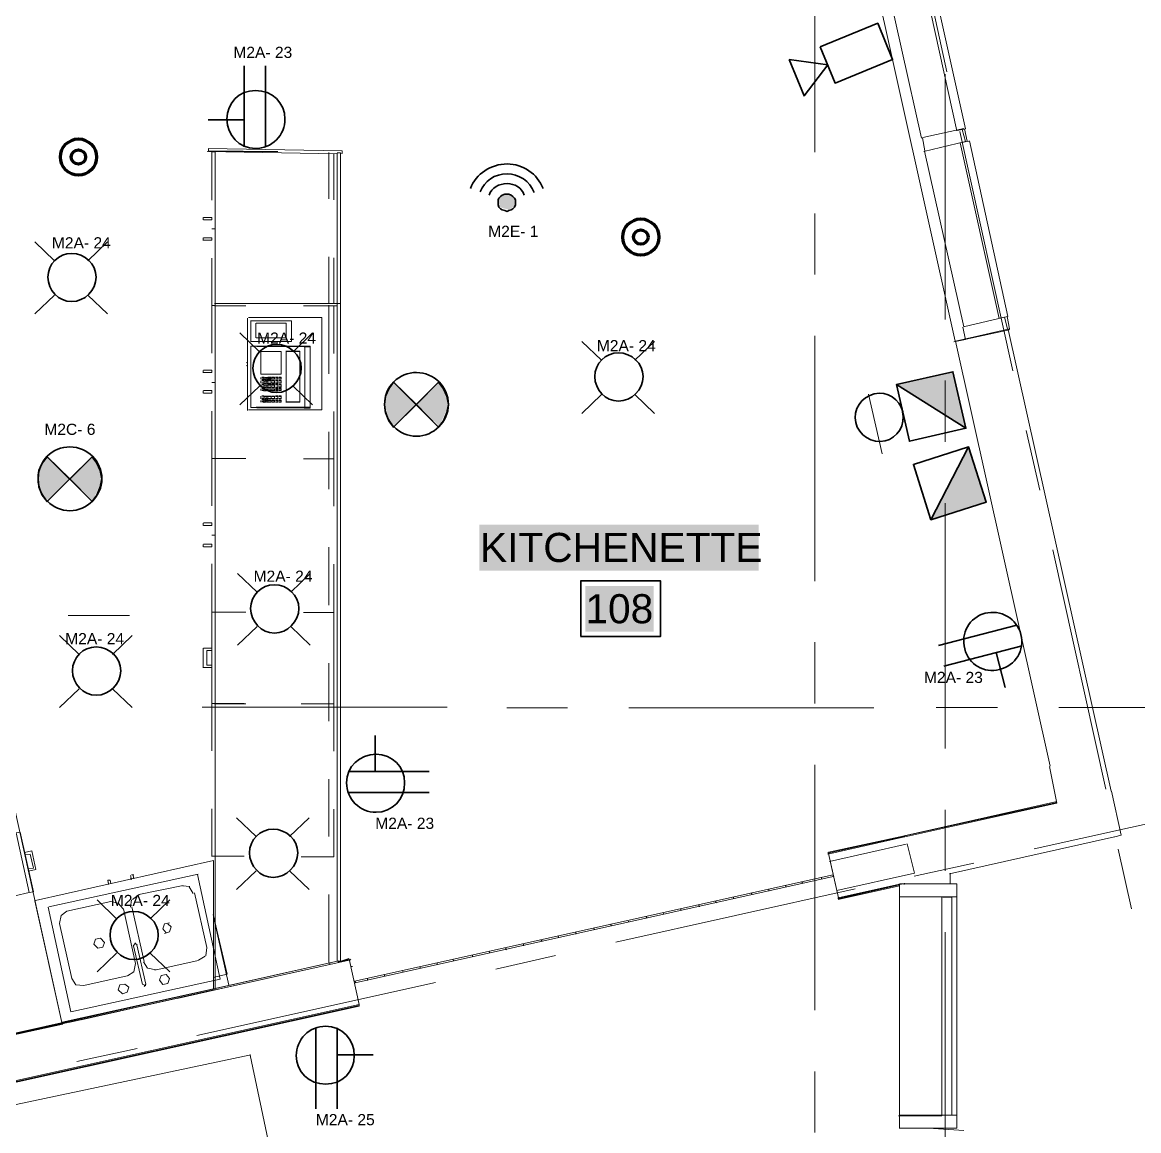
# Model space of a CAD drawing. Header units: millimetres. Extents: x 0.7 to 36.3, y 0.6 to 47.9.
# Drawn here: x 26.941 to 29.219, y 11.577 to 13.838 of the extents above; entities that cross this region are included whole.
import ezdxf

# ---------------------------------------------------------------- set-up
doc = ezdxf.new("R2010")
doc.units = ezdxf.units.MM
doc.header["$LTSCALE"] = 0.007
doc.linetypes.add('HIDDEN', pattern=[9.525, 6.35, -3.175])
doc.layers.add('Dotted', color=1, linetype='HIDDEN', lineweight=30, true_color=0xff0000)
doc.layers.add('PDF2_Geometry', color=7, linetype='Continuous')
doc.layers.add('PDF_Text', color=7, linetype='Continuous')
for name, color, linetype, true_color in [('PDF2_Solid Fills', 7, 'Continuous', 0x7f7f7f), ('PDF_Geometry', 7, 'Continuous', 0x777777), ('PDF_Solid Fills', 7, 'Continuous', 0xffffff)]:
    doc.layers.add(name, color=color, linetype=linetype, true_color=true_color)
doc.styles.add('PDF Arial', font='arial.ttf')

msp = doc.modelspace()

# ---------------------------------------------------------------- hatches: boundary and pattern name
at = {"layer": 'PDF2_Solid Fills', "transparency": 33554559}
for points in [[(28.8659, 13.0113), (28.7261, 13.099), (28.8398, 13.1251)], [(27.7455, 13.0601), (27.7021, 13.1034), (27.6988, 13.1034), (27.6821, 13.0768), (27.6805, 13.0601), (27.6888, 13.0251), (27.7005, 13.0151)], [(27.8071, 13.0801), (27.7921, 13.1034), (27.7888, 13.1034), (27.7455, 13.0601), (27.7921, 13.0134), (27.8088, 13.0518)], [(28.8702, 12.9713), (28.7944, 12.8247), (28.7949, 12.8231), (28.9077, 12.8591)], [(27.0386, 12.9083), (26.9952, 12.9516), (26.9919, 12.9516), (26.9752, 12.925), (26.9736, 12.9083), (26.9819, 12.8733), (26.9936, 12.8633)], [(27.1002, 12.9283), (27.0852, 12.9516), (27.0819, 12.9516), (27.0386, 12.9083), (27.0852, 12.8616), (27.1019, 12.9)]]:
    msp.add_hatch(color=256, dxfattribs=at).paths.add_polyline_path(points)
at = {"layer": 'PDF_Solid Fills', "transparency": 33554559}
msp.add_hatch(color=7, dxfattribs=at).paths.add_polyline_path([(27.9471, 13.4788), (27.9387, 13.4871), (27.9204, 13.4871), (27.9121, 13.4771), (27.9154, 13.4604), (27.9337, 13.4554), (27.9454, 13.4621)])

# ---------------------------------------------------------------- linework, layer by layer
at = {"layer": 'Dotted', "color": 0, "linetype": 'Continuous', "lineweight": 200}
for centre, radius in [((27.0559, 13.5629), 0.0369), ((27.0559, 13.5629), 0.0147), ((28.203, 13.3997), 0.0369), ((28.203, 13.3997), 0.0147)]:
    msp.add_circle(centre, radius, dxfattribs=at)
at = {"layer": 'PDF2_Geometry', "lineweight": 35}
for points in [[(28.569, 13.7876), (28.5993, 13.7135), (28.7165, 13.7615), (28.6862, 13.8356)], [(28.5058, 13.7617), (28.5842, 13.7506), (28.5361, 13.6876)], [(28.8398, 13.1251), (28.8662, 13.0097), (28.7245, 13.0987)], [(27.7455, 13.0584), (27.6988, 13.1034), (27.6888, 13.0901), (27.6821, 13.0751), (27.6805, 13.0584), (27.6821, 13.0418), (27.6888, 13.0251), (27.6988, 13.0118)], [(27.7455, 13.0584), (27.7905, 13.0118), (27.8005, 13.0251), (27.8071, 13.0418), (27.8105, 13.0584), (27.8071, 13.0751), (27.8005, 13.0901), (27.7905, 13.1034)], [(28.9077, 12.8591), (28.8717, 12.9718), (28.7949, 12.8231)], [(27.0386, 12.9066), (26.9919, 12.9516), (26.9819, 12.9383), (26.9752, 12.9233), (26.9736, 12.9066), (26.9752, 12.89), (26.9819, 12.8733), (26.9919, 12.86)], [(27.0386, 12.9066), (27.0836, 12.86), (27.0936, 12.8733), (27.1002, 12.89), (27.1036, 12.9066), (27.1002, 12.9233), (27.0936, 12.9383), (27.0836, 12.9516)]]:
    msp.add_lwpolyline(points, close=True, dxfattribs=at)
for points in [[(27.3938, 13.7486), (27.3938, 13.5836)], [(27.4372, 13.7486), (27.4372, 13.5836)], [(27.3205, 13.6386), (27.3938, 13.6386)], [(28.7245, 13.0987), (28.8662, 13.0097), (28.7509, 12.9833), (28.7245, 13.0987), (28.8398, 13.1251), (28.8662, 13.0097)], [(27.7905, 13.0118), (27.6988, 13.1034)], [(27.6988, 13.0118), (27.7905, 13.1034)], [(28.7949, 12.8231), (28.8717, 12.9718), (28.759, 12.9359), (28.7949, 12.8231), (28.9077, 12.8591), (28.8717, 12.9718)], [(27.0836, 12.86), (26.9919, 12.9516)], [(26.9919, 12.86), (27.0836, 12.9516)], [(28.8104, 12.5666), (28.9702, 12.6078)], [(28.8213, 12.5246), (28.981, 12.5658)], [(28.9461, 12.4811), (28.9278, 12.5521)], [(27.6613, 12.3831), (27.6613, 12.3098)], [(27.7713, 12.3098), (27.6063, 12.3098)], [(27.7713, 12.2665), (27.6063, 12.2665)], [(27.5401, 11.6219), (27.5401, 11.7869)], [(27.5835, 11.6219), (27.5835, 11.7869)], [(27.6568, 11.7319), (27.5835, 11.7319)]]:
    msp.add_lwpolyline(points, dxfattribs=at)
for points in [[(27.8105, 13.0584, 0.413494), (27.7455, 13.1234, 0.423077), (27.6805, 13.0584, 0.413494), (27.7455, 12.9934)], [(27.1036, 12.9066, 0.413494), (27.0386, 12.9716, 0.423077), (26.9736, 12.9066, 0.413494), (27.0386, 12.8416)]]:
    msp.add_lwpolyline(points, format="xyb", dxfattribs=at)
for centre, radius, start, end in [((27.4174, 13.64), 0.0597, 269.7603, 0.2397), ((28.69, 13.0326), 0.0484, 12.9391, 102.8569), ((28.9205, 12.5746), 0.0597, 14.2243, 104.7038), ((27.6627, 12.2862), 0.0597, 179.7603, 270.2397), ((27.5599, 11.7305), 0.0597, 89.7603, 180.2397)]:
    msp.add_arc(centre, radius, start, end, dxfattribs=at)
for points in [[(27.3588, 13.6403), (27.3588, 13.6736), (27.3838, 13.6986), (27.4172, 13.6986)], [(27.4172, 13.6986), (27.4505, 13.6986), (27.4772, 13.6736), (27.4772, 13.6403)], [(27.4172, 13.5803), (27.3838, 13.5803), (27.3588, 13.6069), (27.3588, 13.6403)], [(28.6792, 13.0797), (28.6532, 13.0738), (28.6353, 13.0475), (28.6413, 13.0215)], [(27.8105, 13.0584), (27.8105, 13.0234), (27.7805, 12.9934), (27.7455, 12.9934)], [(28.7012, 12.9839), (28.7272, 12.9898), (28.7431, 13.0174), (28.7371, 13.0434)], [(28.6413, 13.0215), (28.6472, 12.9955), (28.6752, 12.9779), (28.7012, 12.9839)], [(27.1036, 12.9066), (27.1036, 12.8716), (27.0736, 12.8416), (27.0386, 12.8416)], [(28.8638, 12.5597), (28.8555, 12.592), (28.8731, 12.624), (28.9053, 12.6324)], [(28.9784, 12.5892), (28.9867, 12.557), (28.9672, 12.5261), (28.9349, 12.5178)], [(28.9349, 12.5178), (28.9026, 12.5094), (28.8722, 12.5274), (28.8638, 12.5597)], [(27.603, 12.2865), (27.603, 12.3198), (27.6296, 12.3448), (27.663, 12.3448)], [(27.663, 12.3448), (27.6963, 12.3448), (27.7213, 12.3198), (27.7213, 12.2865)], [(27.7213, 12.2865), (27.7213, 12.2531), (27.6963, 12.2265), (27.663, 12.2265)], [(27.5601, 11.7903), (27.5935, 11.7903), (27.6185, 11.7636), (27.6185, 11.7303)], [(27.5601, 11.6719), (27.5268, 11.6719), (27.5002, 11.6969), (27.5002, 11.7303)], [(27.6185, 11.7303), (27.6185, 11.6969), (27.5935, 11.6719), (27.5601, 11.6719)]]:
    msp.add_open_spline(points, degree=3, dxfattribs=at)
at = {"layer": 'PDF_Geometry', "lineweight": 9}
for points in [[(28.8444, 13.1872), (28.496, 14.7522)], [(28.5577, 13.573), (28.5577, 14.0714)], [(28.8271, 13.7369), (28.8004, 13.8586)], [(28.8237, 13.2318), (28.8237, 13.7318)], [(28.8636, 13.6201), (28.8686, 13.5951)], [(28.9619, 13.1268), (28.8535, 13.6151)], [(27.5835, 13.5693), (27.3185, 13.5743)], [(27.3209, 13.5755), (27.4626, 13.5738)], [(27.3279, 13.5731), (27.3279, 13.4748)], [(27.3348, 13.4783), (27.3348, 13.5733), (27.3281, 13.5733)], [(27.3348, 13.5733), (27.3348, 13.2649), (27.3348, 13.3599)], [(27.5663, 13.5723), (27.5663, 13.4773)], [(27.5939, 13.5753), (27.5939, 13.5703)], [(27.5939, 13.5703), (27.5939, 13.5753)], [(27.5766, 13.5692), (27.5766, 13.4758)], [(27.5835, 11.9227), (27.5835, 13.2643), (27.5835, 13.571)], [(27.5839, 13.5711), (27.5905, 13.5711), (27.5905, 13.2644), (27.5905, 11.9228), (27.5839, 11.9228), (27.5905, 11.9228), (27.5905, 13.2594), (27.5905, 13.5694)], [(28.5577, 13.323), (28.5577, 13.448)], [(27.3348, 13.4166), (27.3281, 13.4166)], [(27.3279, 13.3565), (27.3279, 13.2598), (27.3279, 13.1631)], [(27.5663, 13.359), (27.5663, 13.2656)], [(27.5766, 13.3575), (27.5766, 13.2642)], [(27.3336, 13.2643), (27.5835, 13.2643), (27.5835, 11.9227), (27.5835, 12.0594)], [(27.3336, 13.2594), (27.397, 13.2594)], [(27.3348, 13.2649), (27.3348, 11.8666)], [(27.3348, 13.1632), (27.3348, 13.2599)], [(27.5151, 13.2592), (27.5766, 13.2592), (27.5766, 13.1625)], [(27.5835, 13.1226), (27.5835, 13.2593), (27.5636, 13.2593)], [(27.5663, 13.2606), (27.5663, 13.1206)], [(28.95, 13.2374), (28.955, 13.2124), (28.9534, 13.2107)], [(27.4903, 13.1868), (27.4903, 13.2285)], [(27.4903, 13.2285), (27.4903, 13.1868)], [(27.4903, 13.1868), (27.407, 13.1868)], [(27.407, 13.1868), (27.4903, 13.1868)], [(28.5577, 12.698), (28.5577, 13.198)], [(28.8651, 13.191), (28.8418, 13.186)], [(27.4074, 13.177), (27.4074, 13.052)], [(27.4078, 13.1773), (27.5179, 13.1773), (27.5179, 13.0523), (27.4078, 13.0523)], [(27.4177, 13.1772), (27.4078, 13.1772)], [(27.4212, 13.1772), (27.4178, 13.1772)], [(27.5183, 13.1774), (27.5283, 13.1774), (27.4183, 13.1774), (27.5283, 13.1774), (27.5283, 13.0524), (27.4183, 13.0524), (27.5283, 13.0524), (27.5183, 13.0524)], [(27.5179, 13.1765), (27.4197, 13.1765)], [(27.4279, 13.1665), (27.4696, 13.1665), (27.4296, 13.1665)], [(27.4281, 13.1665), (27.4281, 13.1199)], [(27.4696, 13.1665), (27.4696, 13.1665)], [(27.4792, 13.1671), (27.5075, 13.1671), (27.5075, 13.0638), (27.4792, 13.0638)], [(27.5059, 13.1663), (27.5075, 13.1663), (27.4792, 13.1663)], [(27.4799, 13.1674), (27.4799, 13.0641)], [(27.5075, 13.1663), (27.5075, 13.063)], [(27.5249, 13.1758), (27.5283, 13.1758), (27.5166, 13.1758)], [(27.5283, 13.1774), (27.5283, 13.0524)], [(27.5283, 13.0509), (27.5283, 13.1758)], [(27.3988, 13.1428), (27.4005, 13.1444), (27.4005, 13.1428), (27.4005, 13.1377), (27.4005, 13.1361)], [(27.4005, 13.1444), (27.4005, 13.1428), (27.4005, 13.1377), (27.4005, 13.1361), (27.3988, 13.1377)], [(27.4005, 13.1444), (27.4005, 13.1444)], [(27.4005, 13.1386), (27.4005, 13.1386)], [(27.4296, 13.1198), (27.4696, 13.1198), (27.4279, 13.1198)], [(27.4696, 13.1198), (27.4696, 13.1198)], [(27.3348, 13.1032), (27.3281, 13.1032)], [(27.4281, 13.1132), (27.4281, 13.1099)], [(27.4281, 13.1066), (27.4281, 13.1016)], [(27.4281, 13.0982), (27.4281, 13.0932)], [(27.4316, 13.1141), (27.4299, 13.1141)], [(27.4299, 13.1107), (27.4316, 13.1107)], [(27.4316, 13.1074), (27.4299, 13.1074)], [(27.4299, 13.1024), (27.4316, 13.1024)], [(27.4316, 13.0991), (27.4299, 13.0991)], [(27.4299, 13.0941), (27.4316, 13.0941)], [(27.43, 13.1141), (27.435, 13.1141), (27.435, 13.1108), (27.43, 13.1108)], [(27.4333, 13.1133), (27.435, 13.1133), (27.43, 13.1133)], [(27.43, 13.11), (27.435, 13.11), (27.4333, 13.11)], [(27.43, 13.1075), (27.435, 13.1075), (27.435, 13.1025), (27.43, 13.1025)], [(27.4333, 13.1067), (27.435, 13.1067), (27.43, 13.1067)], [(27.43, 13.1017), (27.435, 13.1017), (27.4333, 13.1017)], [(27.43, 13.0991), (27.435, 13.0991), (27.435, 13.0941), (27.43, 13.0941)], [(27.4333, 13.0983), (27.435, 13.0983), (27.43, 13.0983)], [(27.435, 13.1125), (27.4333, 13.1125)], [(27.4333, 13.1092), (27.435, 13.1092)], [(27.435, 13.1059), (27.4333, 13.1059)], [(27.4333, 13.1009), (27.435, 13.1009)], [(27.435, 13.0975), (27.4333, 13.0975)], [(27.4334, 13.1126), (27.4385, 13.1126), (27.4385, 13.1093), (27.4334, 13.1093)], [(27.4334, 13.1059), (27.4385, 13.1059), (27.4385, 13.1009), (27.4334, 13.1009)], [(27.4334, 13.0976), (27.4385, 13.0976), (27.4385, 13.0926), (27.4334, 13.0926)], [(27.435, 13.1133), (27.435, 13.11)], [(27.435, 13.1067), (27.435, 13.1017)], [(27.435, 13.0983), (27.435, 13.0933)], [(27.4402, 13.1134), (27.4419, 13.1134), (27.4369, 13.1134)], [(27.4369, 13.1101), (27.4419, 13.1101), (27.4402, 13.1101)], [(27.4402, 13.1068), (27.4419, 13.1068), (27.4369, 13.1068)], [(27.4369, 13.1018), (27.4419, 13.1018), (27.4402, 13.1018)], [(27.4402, 13.0984), (27.4419, 13.0984), (27.4369, 13.0984)], [(27.4419, 13.1127), (27.4402, 13.1127)], [(27.4402, 13.1093), (27.4419, 13.1093)], [(27.4419, 13.106), (27.4402, 13.106)], [(27.4402, 13.101), (27.4419, 13.101)], [(27.4419, 13.0977), (27.4402, 13.0977)], [(27.4419, 13.1134), (27.4419, 13.1101)], [(27.4419, 13.1068), (27.4419, 13.1018)], [(27.4419, 13.0984), (27.4419, 13.0934)], [(27.4421, 13.1136), (27.4488, 13.1136), (27.4488, 13.1102), (27.4421, 13.1102)], [(27.4471, 13.1128), (27.4488, 13.1128), (27.4421, 13.1128)], [(27.4421, 13.1094), (27.4488, 13.1094), (27.4471, 13.1094)], [(27.4421, 13.1069), (27.4488, 13.1069), (27.4488, 13.1019), (27.4421, 13.1019)], [(27.4471, 13.1061), (27.4488, 13.1061), (27.4421, 13.1061)], [(27.4421, 13.1011), (27.4488, 13.1011), (27.4471, 13.1011)], [(27.4421, 13.0986), (27.4488, 13.0986), (27.4488, 13.0936), (27.4421, 13.0936)], [(27.4471, 13.0978), (27.4488, 13.0978), (27.4421, 13.0978)], [(27.4488, 13.1128), (27.4488, 13.1094)], [(27.4488, 13.1061), (27.4488, 13.1011)], [(27.4488, 13.0978), (27.4488, 13.0928)], [(27.4523, 13.1136), (27.4506, 13.1136)], [(27.4506, 13.1103), (27.4523, 13.1103)], [(27.4523, 13.107), (27.4506, 13.107)], [(27.4506, 13.102), (27.4523, 13.102)], [(27.4523, 13.0986), (27.4506, 13.0986)], [(27.4507, 13.1137), (27.4557, 13.1137), (27.4557, 13.1103), (27.4507, 13.1103)], [(27.454, 13.1129), (27.4557, 13.1129), (27.4507, 13.1129)], [(27.4507, 13.1096), (27.4557, 13.1096), (27.454, 13.1096)], [(27.4507, 13.107), (27.4557, 13.107), (27.4557, 13.102), (27.4507, 13.102)], [(27.454, 13.1062), (27.4557, 13.1062), (27.4507, 13.1062)], [(27.4507, 13.1012), (27.4557, 13.1012), (27.454, 13.1012)], [(27.4507, 13.0987), (27.4557, 13.0987), (27.4557, 13.0937), (27.4507, 13.0937)], [(27.454, 13.0979), (27.4557, 13.0979), (27.4507, 13.0979)], [(27.4557, 13.1129), (27.4557, 13.1096)], [(27.4557, 13.1062), (27.4557, 13.1012)], [(27.4557, 13.0979), (27.4557, 13.0929)], [(27.4592, 13.1137), (27.4575, 13.1137)], [(27.4575, 13.1104), (27.4592, 13.1104)], [(27.4592, 13.1071), (27.4575, 13.1071)], [(27.4575, 13.1021), (27.4592, 13.1021)], [(27.4592, 13.0987), (27.4575, 13.0987)], [(27.4575, 13.0937), (27.4592, 13.0937)], [(27.4576, 13.1138), (27.4626, 13.1138), (27.4626, 13.1105), (27.4576, 13.1105)], [(27.461, 13.113), (27.4626, 13.113), (27.4576, 13.113)], [(27.4576, 13.1097), (27.4626, 13.1097), (27.461, 13.1097)], [(27.4576, 13.1071), (27.4626, 13.1071), (27.4626, 13.1021), (27.4576, 13.1021)], [(27.461, 13.1063), (27.4626, 13.1063), (27.4576, 13.1063)], [(27.4576, 13.1013), (27.4626, 13.1013), (27.461, 13.1013)], [(27.4576, 13.0988), (27.4626, 13.0988), (27.4626, 13.0938), (27.4576, 13.0938)], [(27.461, 13.098), (27.4626, 13.098), (27.4576, 13.098)], [(27.4626, 13.113), (27.4626, 13.1097)], [(27.4626, 13.1063), (27.4626, 13.1013)], [(27.4626, 13.098), (27.4626, 13.093)], [(27.4661, 13.1139), (27.4644, 13.1139)], [(27.4644, 13.1105), (27.4661, 13.1105)], [(27.4661, 13.1072), (27.4644, 13.1072)], [(27.4644, 13.1022), (27.4661, 13.1022)], [(27.4661, 13.0989), (27.4644, 13.0989)], [(27.4644, 13.0939), (27.4661, 13.0939)], [(27.4645, 13.1139), (27.4696, 13.1139), (27.4696, 13.1106), (27.4645, 13.1106)], [(27.4679, 13.1131), (27.4696, 13.1131), (27.4645, 13.1131)], [(27.4645, 13.1098), (27.4696, 13.1098), (27.4679, 13.1098)], [(27.4645, 13.1072), (27.4696, 13.1072), (27.4696, 13.1023), (27.4645, 13.1023)], [(27.4679, 13.1064), (27.4696, 13.1064), (27.4645, 13.1064)], [(27.4645, 13.1015), (27.4696, 13.1015), (27.4679, 13.1015)], [(27.4645, 13.0989), (27.4696, 13.0989), (27.4696, 13.0939), (27.4645, 13.0939)], [(27.4679, 13.0981), (27.4696, 13.0981), (27.4645, 13.0981)], [(27.4696, 13.1131), (27.4696, 13.1098)], [(27.4696, 13.1064), (27.4696, 13.1015)], [(27.4696, 13.0981), (27.4696, 13.0931)], [(28.8237, 12.9818), (28.8237, 13.1068)], [(27.4281, 13.0899), (27.4281, 13.0866)], [(27.4281, 13.0749), (27.4281, 13.0699)], [(27.4316, 13.0907), (27.4299, 13.0907)], [(27.4299, 13.0874), (27.4316, 13.0874)], [(27.4316, 13.0757), (27.4299, 13.0757)], [(27.43, 13.0933), (27.435, 13.0933), (27.4333, 13.0933)], [(27.43, 13.0908), (27.435, 13.0908), (27.435, 13.0875), (27.43, 13.0875)], [(27.4333, 13.09), (27.435, 13.09), (27.43, 13.09)], [(27.43, 13.0867), (27.435, 13.0867), (27.4333, 13.0867)], [(27.43, 13.0758), (27.435, 13.0758), (27.435, 13.0708), (27.43, 13.0708)], [(27.4333, 13.075), (27.435, 13.075), (27.43, 13.075)], [(27.4333, 13.0925), (27.435, 13.0925)], [(27.435, 13.0892), (27.4333, 13.0892)], [(27.4333, 13.0859), (27.435, 13.0859)], [(27.435, 13.0742), (27.4333, 13.0742)], [(27.4334, 13.0893), (27.4385, 13.0893), (27.4385, 13.0859), (27.4334, 13.0859)], [(27.4334, 13.0743), (27.4385, 13.0743), (27.4385, 13.0693), (27.4334, 13.0693)], [(27.435, 13.09), (27.435, 13.0867)], [(27.435, 13.075), (27.435, 13.07)], [(27.4369, 13.0934), (27.4419, 13.0934), (27.4402, 13.0934)], [(27.4402, 13.0901), (27.4419, 13.0901), (27.4369, 13.0901)], [(27.4369, 13.0868), (27.4419, 13.0868), (27.4402, 13.0868)], [(27.4402, 13.0751), (27.4419, 13.0751), (27.4369, 13.0751)], [(27.4402, 13.0927), (27.4419, 13.0927)], [(27.4419, 13.0893), (27.4402, 13.0893)], [(27.4402, 13.086), (27.4419, 13.086)], [(27.4419, 13.0743), (27.4402, 13.0743)], [(27.4419, 13.0901), (27.4419, 13.0868)], [(27.4419, 13.0751), (27.4419, 13.0701)], [(27.4421, 13.0928), (27.4488, 13.0928), (27.4471, 13.0928)], [(27.4421, 13.0902), (27.4488, 13.0902), (27.4488, 13.0869), (27.4421, 13.0869)], [(27.4471, 13.0894), (27.4488, 13.0894), (27.4421, 13.0894)], [(27.4421, 13.0861), (27.4488, 13.0861), (27.4471, 13.0861)], [(27.4421, 13.0752), (27.4488, 13.0752), (27.4488, 13.0702), (27.4421, 13.0702)], [(27.4471, 13.0744), (27.4488, 13.0744), (27.4421, 13.0744)], [(27.4488, 13.0894), (27.4488, 13.0861)], [(27.4488, 13.0744), (27.4488, 13.0694)], [(27.4506, 13.0936), (27.4523, 13.0936)], [(27.4523, 13.0903), (27.4506, 13.0903)], [(27.4506, 13.087), (27.4523, 13.087)], [(27.4523, 13.0753), (27.4506, 13.0753)], [(27.4507, 13.0929), (27.4557, 13.0929), (27.454, 13.0929)], [(27.4507, 13.0904), (27.4557, 13.0904), (27.4557, 13.087), (27.4507, 13.087)], [(27.454, 13.0896), (27.4557, 13.0896), (27.4507, 13.0896)], [(27.4507, 13.0862), (27.4557, 13.0862), (27.454, 13.0862)], [(27.4507, 13.0753), (27.4557, 13.0753), (27.4557, 13.0703), (27.4507, 13.0703)], [(27.454, 13.0746), (27.4557, 13.0746), (27.4507, 13.0746)], [(27.4557, 13.0896), (27.4557, 13.0862)], [(27.4557, 13.0746), (27.4557, 13.0696)], [(27.4592, 13.0904), (27.4575, 13.0904)], [(27.4575, 13.0871), (27.4592, 13.0871)], [(27.4592, 13.0754), (27.4575, 13.0754)], [(27.4576, 13.093), (27.4626, 13.093), (27.461, 13.093)], [(27.4576, 13.0905), (27.4626, 13.0905), (27.4626, 13.0871), (27.4576, 13.0871)], [(27.461, 13.0897), (27.4626, 13.0897), (27.4576, 13.0897)], [(27.4576, 13.0863), (27.4626, 13.0863), (27.461, 13.0863)], [(27.4576, 13.0755), (27.4626, 13.0755), (27.4626, 13.0705), (27.4576, 13.0705)], [(27.461, 13.0747), (27.4626, 13.0747), (27.4576, 13.0747)], [(27.4626, 13.0897), (27.4626, 13.0863)], [(27.4626, 13.0747), (27.4626, 13.0697)], [(27.4661, 13.0905), (27.4644, 13.0905)], [(27.4644, 13.0872), (27.4661, 13.0872)], [(27.4661, 13.0755), (27.4644, 13.0755)], [(27.4645, 13.0931), (27.4696, 13.0931), (27.4679, 13.0931)], [(27.4645, 13.0906), (27.4696, 13.0906), (27.4696, 13.0873), (27.4645, 13.0873)], [(27.4679, 13.0898), (27.4696, 13.0898), (27.4645, 13.0898)], [(27.4645, 13.0865), (27.4696, 13.0865), (27.4679, 13.0865)], [(27.4645, 13.0756), (27.4696, 13.0756), (27.4696, 13.0706), (27.4645, 13.0706)], [(27.4679, 13.0748), (27.4696, 13.0748), (27.4645, 13.0748)], [(27.4696, 13.0898), (27.4696, 13.0865)], [(27.4696, 13.0748), (27.4696, 13.0698)], [(28.6952, 12.9572), (28.6673, 13.079)], [(27.4078, 13.0522), (27.4177, 13.0522)], [(27.4178, 13.0522), (27.4212, 13.0522)], [(27.4197, 13.0515), (27.5179, 13.0515)], [(27.4281, 13.0666), (27.4281, 13.0632)], [(27.4299, 13.0707), (27.4316, 13.0707)], [(27.4316, 13.0674), (27.4299, 13.0674)], [(27.4299, 13.0641), (27.4316, 13.0641)], [(27.43, 13.07), (27.435, 13.07), (27.4333, 13.07)], [(27.43, 13.0675), (27.435, 13.0675), (27.435, 13.0641), (27.43, 13.0641)], [(27.4333, 13.0667), (27.435, 13.0667), (27.43, 13.0667)], [(27.43, 13.0633), (27.435, 13.0633), (27.4333, 13.0633)], [(27.4333, 13.0692), (27.435, 13.0692)], [(27.435, 13.0659), (27.4333, 13.0659)], [(27.4333, 13.0625), (27.435, 13.0625)], [(27.4334, 13.0659), (27.4385, 13.0659), (27.4385, 13.0626), (27.4334, 13.0626)], [(27.435, 13.0667), (27.435, 13.0633)], [(27.4369, 13.0701), (27.4419, 13.0701), (27.4402, 13.0701)], [(27.4402, 13.0668), (27.4419, 13.0668), (27.4369, 13.0668)], [(27.4369, 13.0634), (27.4419, 13.0634), (27.4402, 13.0634)], [(27.4402, 13.0693), (27.4419, 13.0693)], [(27.4419, 13.066), (27.4402, 13.066)], [(27.4402, 13.0627), (27.4419, 13.0627)], [(27.4419, 13.0668), (27.4419, 13.0634)], [(27.4421, 13.0694), (27.4488, 13.0694), (27.4471, 13.0694)], [(27.4421, 13.0669), (27.4488, 13.0669), (27.4488, 13.0636), (27.4421, 13.0636)], [(27.4471, 13.0661), (27.4488, 13.0661), (27.4421, 13.0661)], [(27.4421, 13.0628), (27.4488, 13.0628), (27.4471, 13.0628)], [(27.4488, 13.0661), (27.4488, 13.0628)], [(27.4506, 13.0703), (27.4523, 13.0703)], [(27.4523, 13.067), (27.4506, 13.067)], [(27.4506, 13.0636), (27.4523, 13.0636)], [(27.4507, 13.0696), (27.4557, 13.0696), (27.454, 13.0696)], [(27.4507, 13.067), (27.4557, 13.067), (27.4557, 13.0637), (27.4507, 13.0637)], [(27.454, 13.0662), (27.4557, 13.0662), (27.4507, 13.0662)], [(27.4507, 13.0629), (27.4557, 13.0629), (27.454, 13.0629)], [(27.4557, 13.0662), (27.4557, 13.0629)], [(27.4575, 13.0704), (27.4592, 13.0704)], [(27.4592, 13.0671), (27.4575, 13.0671)], [(27.4575, 13.0637), (27.4592, 13.0637)], [(27.4576, 13.0697), (27.4626, 13.0697), (27.461, 13.0697)], [(27.4576, 13.0671), (27.4626, 13.0671), (27.4626, 13.0638), (27.4576, 13.0638)], [(27.461, 13.0663), (27.4626, 13.0663), (27.4576, 13.0663)], [(27.4576, 13.063), (27.4626, 13.063), (27.461, 13.063)], [(27.4626, 13.0663), (27.4626, 13.063)], [(27.4644, 13.0705), (27.4661, 13.0705)], [(27.4661, 13.0672), (27.4644, 13.0672)], [(27.4644, 13.0639), (27.4661, 13.0639)], [(27.4645, 13.0698), (27.4696, 13.0698), (27.4679, 13.0698)], [(27.4645, 13.0672), (27.4696, 13.0672), (27.4696, 13.0639), (27.4645, 13.0639)], [(27.4679, 13.0665), (27.4696, 13.0665), (27.4645, 13.0665)], [(27.4645, 13.0631), (27.4696, 13.0631), (27.4679, 13.0631)], [(27.4696, 13.0665), (27.4696, 13.0631)], [(27.4792, 13.063), (27.5075, 13.063), (27.5059, 13.063)], [(27.5166, 13.0509), (27.5283, 13.0509), (27.5249, 13.0509)], [(27.3279, 13.0448), (27.3279, 12.9481), (27.3279, 12.8515)], [(27.3348, 12.8516), (27.3348, 12.9483), (27.3281, 12.9483), (27.3348, 12.9483), (27.3348, 13.0449)], [(27.5766, 13.0442), (27.5766, 12.9475), (27.5151, 12.9475), (27.5766, 12.9475), (27.5766, 12.8509)], [(27.5835, 12.886), (27.5835, 13.0043)], [(29.0171, 12.8835), (28.9888, 13.0052)], [(27.5663, 13.0023), (27.5663, 12.8856)], [(28.8237, 12.3568), (28.8237, 12.8568)], [(27.3348, 12.7916), (27.3281, 12.7916)], [(26.8206, 12.6712), (26.8272, 12.6728), (26.8089, 12.7595), (26.8072, 12.7695), (26.8089, 12.7595), (27.0222, 11.7979)], [(27.5663, 12.7673), (27.5663, 12.6489)], [(27.5835, 12.6493), (27.5835, 12.7677)], [(29.1519, 12.2734), (29.0435, 12.7618)], [(27.3279, 12.7331), (27.3279, 12.6348), (27.3279, 12.4482), (27.3279, 12.3515)], [(27.3281, 12.4483), (27.3348, 12.4483), (27.3348, 12.6349), (27.3281, 12.6349), (27.3348, 12.6349), (27.3348, 12.7333)], [(27.5766, 12.7326), (27.5766, 12.6342), (27.5151, 12.6342), (27.5766, 12.6342), (27.5766, 12.4476), (27.5151, 12.4476)], [(27.0347, 12.6278), (27.1597, 12.6278)], [(28.5577, 12.4481), (28.5577, 12.5731)], [(27.3106, 12.5612), (27.3106, 12.5212)], [(27.3106, 12.5212), (27.3106, 12.5612)], [(27.3106, 12.5612), (27.3106, 12.5212)], [(27.3106, 12.5212), (27.3106, 12.5612)], [(27.3279, 12.5615), (27.3113, 12.5615)], [(27.3113, 12.5615), (27.3279, 12.5615)], [(27.3279, 12.5615), (27.3113, 12.5615)], [(27.3113, 12.5615), (27.3279, 12.5615)], [(27.3279, 12.5615), (27.3113, 12.5615)], [(27.3113, 12.5615), (27.3279, 12.5615)], [(27.3176, 12.5563), (27.3176, 12.5263)], [(27.3176, 12.5263), (27.3176, 12.5563)], [(27.3176, 12.5563), (27.3176, 12.5263)], [(27.3176, 12.5263), (27.3176, 12.5563)], [(27.3179, 12.5565), (27.3279, 12.5565)], [(27.3179, 12.5565), (27.3279, 12.5565)], [(27.3179, 12.5565), (27.3279, 12.5565)], [(27.3179, 12.5565), (27.3279, 12.5565)], [(27.3279, 12.5615), (27.3279, 12.5565)], [(27.3279, 12.5565), (27.3279, 12.5615)], [(27.3279, 12.5615), (27.3279, 12.5565)], [(27.3279, 12.5565), (27.3279, 12.5615)], [(27.3279, 12.5615), (27.3279, 12.5565)], [(27.3279, 12.5565), (27.3279, 12.5615)], [(27.5663, 12.5306), (27.5663, 12.4122)], [(27.5835, 12.4143), (27.5835, 12.531)], [(27.3081, 12.4406), (27.8081, 12.4406)], [(27.3285, 12.4484), (27.3936, 12.4484)], [(27.397, 12.4477), (27.3336, 12.4477)], [(27.51, 12.4476), (27.5766, 12.4476), (27.5766, 12.3509)], [(27.9299, 12.4393), (28.0533, 12.4393)], [(28.1786, 12.4394), (28.6786, 12.4394)], [(28.8058, 12.4403), (28.9308, 12.4403)], [(29.0559, 12.4404), (29.556, 12.4404)], [(28.5577, 11.8231), (28.5577, 12.3231)], [(27.5663, 12.2939), (27.5663, 12.1772)], [(27.5835, 12.1777), (27.5835, 12.296)], [(29.0055, 12.1519), (29.4938, 12.2602)], [(27.3279, 12.1365), (27.3279, 12.2332)], [(27.5766, 12.2326), (27.5766, 12.1359), (27.51, 12.1359)], [(29.0517, 12.2483), (28.7399, 12.1783)], [(29.0517, 12.2467), (28.7417, 12.1783), (29.0517, 12.2467), (29.0517, 12.245), (28.7417, 12.1767)], [(28.8237, 12.1068), (28.8237, 12.2318)], [(26.8689, 12.1712), (26.9289, 12.1845), (26.9556, 12.0628), (26.8972, 12.0495)], [(26.9556, 12.0628), (26.9639, 12.0645), (26.9372, 12.1862), (26.9289, 12.1845)], [(28.5842, 12.1413), (28.7408, 12.1763)], [(28.5858, 12.1453), (28.7408, 12.1787)], [(28.7408, 12.178), (28.7408, 12.178)], [(28.7408, 12.178), (28.7408, 12.178)], [(28.7408, 12.178), (28.7408, 12.178)], [(28.7408, 12.178), (28.7408, 12.178)], [(28.7408, 12.178), (28.7408, 12.178)], [(28.7408, 12.178), (28.7408, 12.178)], [(28.7408, 12.178), (28.7408, 12.178)], [(28.7408, 12.178), (28.7408, 12.178)], [(26.9539, 12.1062), (26.9689, 12.1095), (26.9606, 12.1478), (26.9456, 12.1445), (26.9606, 12.1478), (26.9456, 12.1445)], [(26.9472, 12.1395), (26.9572, 12.1412), (26.9472, 12.1395), (26.9572, 12.1412), (26.9639, 12.1128), (26.9572, 12.1412), (26.9472, 12.1395), (26.9572, 12.1412), (26.9639, 12.1128), (26.9572, 12.1412), (26.9639, 12.1128), (26.9572, 12.1412), (26.9472, 12.1395), (26.9456, 12.1445), (26.9606, 12.1478), (26.9689, 12.1095), (26.9539, 12.1062), (26.9539, 12.1112), (26.9639, 12.1128), (26.9539, 12.1112), (26.9639, 12.1128), (26.9539, 12.1112), (26.9639, 12.1128), (26.9539, 12.1112)], [(28.5853, 12.1418), (28.5853, 12.1435), (28.5853, 12.1451)], [(28.5853, 12.1435), (28.5853, 12.1435)], [(28.5853, 12.1435), (28.5853, 12.1435)], [(28.5853, 12.1435), (28.5853, 12.1435)], [(28.5853, 12.1435), (28.5853, 12.1435)], [(28.5853, 12.1435), (28.5853, 12.1435)], [(29.2037, 12.0295), (29.177, 12.1511)], [(27.023, 11.7982), (27.3314, 11.8665), (27.3314, 12.1282), (26.968, 12.0465), (27.3314, 12.1282), (27.3314, 11.8665)], [(27.3936, 12.1368), (27.3285, 12.1368)], [(28.7607, 12.0963), (28.8824, 12.1229)], [(27.3003, 12.1001), (26.9953, 12.0335)], [(27.0402, 11.8194), (27.3452, 11.886), (27.2986, 12.0993)], [(28.5957, 12.097), (28.5957, 12.097)], [(28.5957, 12.097), (28.5957, 12.097)], [(27.2692, 12.077), (27.1792, 12.0587)], [(27.283, 12.0749), (27.2679, 12.0765)], [(27.2899, 12.0609), (27.2815, 12.0742)], [(28.1523, 11.9619), (28.6406, 12.0703)], [(28.6054, 12.0518), (28.7304, 12.0802)], [(28.6054, 12.0485), (28.7304, 12.0768)], [(28.7408, 12.0796), (28.7392, 12.0796), (28.7408, 12.0813), (28.7291, 12.0796)], [(28.7408, 12.082), (28.7408, 12.0803), (28.7374, 12.0803), (28.7408, 12.0803)], [(28.7408, 12.0803), (28.7408, 12.0803)], [(28.7408, 12.0803), (28.7408, 12.0803)], [(28.7408, 12.0803), (28.7408, 12.0803)], [(28.7408, 12.0803), (28.7408, 12.0803)], [(27.1622, 12.0328), (27.1639, 12.0478)], [(27.166, 12.0488), (27.1794, 12.0588)], [(27.3159, 11.9337), (27.3176, 11.9504), (27.2926, 12.0621)], [(27.5663, 12.0589), (27.5663, 11.9189)], [(28.6061, 12.0488), (28.6061, 12.0504), (28.6061, 12.0521)], [(28.6061, 12.0504), (28.6061, 12.0504)], [(28.6061, 12.0504), (28.6061, 12.0504)], [(28.6061, 12.0504), (28.6061, 12.0504)], [(28.6061, 12.0504), (28.6061, 12.0504)], [(28.6061, 12.0504), (28.6061, 12.0504)], [(28.8479, 11.6088), (28.8479, 12.0538), (28.8479, 11.6088), (28.8378, 11.6088)], [(26.9939, 12.0328), (27.0406, 11.8195)], [(27.1472, 12.0295), (27.1372, 12.0412), (27.1222, 12.0445), (27.0322, 12.0245), (27.0206, 12.0162), (27.0172, 11.9995), (27.0422, 11.8878), (27.0506, 11.8745), (27.0672, 11.8729), (27.1556, 11.8928)], [(27.1691, 11.9013), (27.1725, 11.918), (27.1475, 12.0296)], [(27.1897, 11.9223), (27.1647, 12.034)], [(27.2315, 11.999), (27.2416, 12.0007)], [(27.3306, 12.0179), (27.359, 11.8962), (27.3306, 11.8896)], [(27.3324, 12.007), (27.3625, 11.8737)], [(27.2279, 11.9889), (27.2312, 11.9989)], [(27.2346, 11.9806), (27.228, 11.9889)], [(27.2416, 11.9826), (27.2315, 11.9792)], [(27.2383, 11.9993), (27.245, 11.9926), (27.2417, 11.9826)], [(28.8237, 11.4835), (28.8237, 11.9818)], [(27.1675, 11.9537), (27.1725, 11.9604)], [(27.1709, 11.9597), (27.1759, 11.9563)], [(27.1899, 11.8709), (27.1932, 11.8759), (27.1748, 11.9559)], [(27.1863, 11.8756), (27.1679, 11.9539)], [(27.3007, 11.9246), (27.3141, 11.9329)], [(27.9074, 11.9063), (28.0292, 11.9346)], [(26.7821, 11.7418), (27.587, 11.9201), (26.7804, 11.7418)], [(26.7836, 11.7435), (27.587, 11.9235), (26.7887, 11.7451)], [(27.1883, 11.9217), (27.1967, 11.9083)], [(27.212, 11.9044), (27.3003, 11.9244)], [(27.568, 11.9173), (27.5697, 11.9173)], [(27.5853, 11.9228), (27.587, 11.9228)], [(27.5911, 11.9231), (27.6077, 11.9281), (27.6077, 11.9264), (27.586, 11.9214), (27.6077, 11.9264)], [(27.6095, 11.9272), (27.6112, 11.9255), (27.5861, 11.9205)], [(27.6077, 11.9264), (27.6077, 11.9264)], [(27.6077, 11.9264), (27.6077, 11.9264)], [(27.6077, 11.9264), (27.6077, 11.9264)], [(27.6077, 11.9264), (27.6077, 11.9264)], [(27.6077, 11.9264), (27.6077, 11.9264)], [(27.6129, 11.9122), (27.6146, 11.9122)], [(27.1557, 11.8929), (27.169, 11.9012)], [(27.1972, 11.9086), (27.2139, 11.9053)], [(27.2243, 11.8938), (27.2209, 11.8838)], [(27.2346, 11.8956), (27.2246, 11.8939)], [(27.2382, 11.8774), (27.2416, 11.8873), (27.2349, 11.8957)], [(27.0615, 11.8033), (27.3348, 11.8649)], [(27.1865, 11.8757), (27.1932, 11.8723)], [(27.2211, 11.8838), (27.2277, 11.8755)], [(27.2281, 11.8756), (27.2381, 11.8773)], [(27.3625, 11.8703), (27.2574, 11.847)], [(27.2973, 11.7712), (27.7839, 11.8795)], [(27.6215, 11.8807), (27.6215, 11.8807)], [(27.6215, 11.8807), (27.6215, 11.8807)], [(26.7935, 11.6493), (27.6285, 11.8343), (27.6285, 11.8327), (27.6285, 11.831), (26.7935, 11.646)], [(27.1406, 11.8212), (27.0356, 11.7979)], [(27.6285, 11.8327), (27.6285, 11.8327)], [(27.6285, 11.8327), (27.6285, 11.8327)], [(27.6285, 11.8327), (27.6285, 11.8327)], [(27.6285, 11.8327), (27.6285, 11.8327)], [(27.6285, 11.8327), (27.6285, 11.8327)], [(26.7956, 11.7445), (27.0239, 11.7945)], [(27.4074, 11.732), (26.929, 11.6303)], [(27.0293, 11.1497), (27.5075, 11.2513), (27.406, 11.7313)], [(27.0525, 11.718), (27.1759, 11.7447)], [(28.5577, 11.5731), (28.5577, 11.6981)], [(28.8168, 11.6077), (28.7284, 11.6077)], [(28.79, 11.5823), (28.8617, 11.5773)]]:
    msp.add_lwpolyline(points, dxfattribs=at)
for points in [[(28.6954, 13.961), (28.7753, 13.601)], [(27.5939, 13.5753), (27.3205, 13.5803)], [(27.321, 13.5805), (27.321, 13.5755)], [(27.3359, 13.5738), (27.4626, 13.5738)], [(28.7816, 13.575), (28.8617, 13.2167)], [(27.5939, 13.5703), (27.5922, 13.5703)], [(27.3106, 13.4345), (27.3106, 13.4395)], [(27.3279, 13.4348), (27.3179, 13.4348), (27.3279, 13.4348), (27.3279, 13.4398), (27.3179, 13.4398), (27.3279, 13.4398), (27.3113, 13.4398), (27.3279, 13.4398)], [(27.3279, 13.4398), (27.3279, 13.4348)], [(27.3279, 13.4348), (27.3113, 13.4348)], [(27.3106, 13.3928), (27.3106, 13.3978)], [(27.3279, 13.3981), (27.3279, 13.3931), (27.3113, 13.3931), (27.3279, 13.3931), (27.3179, 13.3931), (27.3279, 13.3931), (27.3279, 13.3981), (27.3179, 13.3981)], [(27.3113, 13.3981), (27.3279, 13.3981)], [(27.3279, 13.3931), (27.3279, 13.3981)], [(27.3281, 13.2599), (27.3348, 13.2599)], [(27.5905, 13.2644), (27.5839, 13.2644)], [(27.4005, 13.0461), (27.4005, 13.2344)], [(27.4025, 13.2354), (27.5525, 13.2354)], [(27.5525, 13.047), (27.5525, 13.2354)], [(27.4005, 13.0544), (27.4005, 13.2261)], [(27.4903, 13.2285), (27.407, 13.2285)], [(27.4903, 13.2285), (27.407, 13.2285)], [(27.4074, 13.187), (27.4074, 13.2287)], [(27.4074, 13.187), (27.4074, 13.2287)], [(27.4177, 13.1939), (27.4177, 13.2238)], [(27.4799, 13.2241), (27.4182, 13.2241)], [(27.4799, 13.1941), (27.4799, 13.2241)], [(27.4903, 13.1868), (27.4903, 13.2285)], [(27.4903, 13.1868), (27.407, 13.1868)], [(27.4799, 13.1941), (27.4182, 13.1941)], [(27.4696, 13.1198), (27.4696, 13.1665)], [(27.4005, 13.1435), (27.4005, 13.1419), (27.4005, 13.1402), (27.4005, 13.1386), (27.4005, 13.1402), (27.4005, 13.1419)], [(27.3106, 13.1228), (27.3106, 13.1278)], [(27.3279, 13.1231), (27.3179, 13.1231), (27.3279, 13.1231), (27.3279, 13.1281), (27.3179, 13.1281), (27.3279, 13.1281), (27.3113, 13.1281), (27.3279, 13.1281)], [(27.3279, 13.1231), (27.3113, 13.1231)], [(27.3279, 13.1281), (27.3279, 13.1231)], [(27.3106, 13.0812), (27.3106, 13.0862)], [(27.3279, 13.0865), (27.3279, 13.0815), (27.3113, 13.0815), (27.3279, 13.0815), (27.3179, 13.0815), (27.3279, 13.0815), (27.3279, 13.0865), (27.3179, 13.0865)], [(27.3113, 13.0865), (27.3279, 13.0865)], [(27.3279, 13.0815), (27.3279, 13.0865)], [(27.4025, 13.047), (27.5525, 13.047)], [(27.3336, 12.9477), (27.397, 12.9477)], [(27.3106, 12.8112), (27.3106, 12.8162)], [(27.3279, 12.8115), (27.3179, 12.8115), (27.3279, 12.8115), (27.3279, 12.8165), (27.3179, 12.8165), (27.3279, 12.8165), (27.3113, 12.8165), (27.3279, 12.8165)], [(27.3279, 12.8115), (27.3113, 12.8115)], [(27.3279, 12.8165), (27.3279, 12.8115)], [(27.3106, 12.7679), (27.3106, 12.7729)], [(27.3279, 12.7731), (27.3279, 12.7681), (27.3113, 12.7681), (27.3279, 12.7681), (27.3179, 12.7681), (27.3279, 12.7681), (27.3279, 12.7731), (27.3179, 12.7731)], [(27.3113, 12.7731), (27.3279, 12.7731)], [(27.3279, 12.7681), (27.3279, 12.7731)], [(27.397, 12.6344), (27.3336, 12.6344)], [(27.3106, 12.5612), (27.3106, 12.5212)], [(27.3106, 12.5612), (27.3106, 12.5212)], [(27.3279, 12.5615), (27.3113, 12.5615)], [(27.3176, 12.5563), (27.3176, 12.5263)], [(27.3176, 12.5563), (27.3176, 12.5263)], [(27.3279, 12.5565), (27.3179, 12.5565)], [(27.3279, 12.5565), (27.3179, 12.5565)], [(27.3279, 12.5615), (27.3279, 12.5565)], [(27.3179, 12.5265), (27.3279, 12.5265), (27.3279, 12.5215), (27.3113, 12.5215), (27.3279, 12.5215), (27.3113, 12.5215), (27.3279, 12.5215), (27.3113, 12.5215), (27.3279, 12.5215), (27.3113, 12.5215), (27.3279, 12.5215), (27.3279, 12.5265), (27.3179, 12.5265), (27.3279, 12.5265), (27.3279, 12.5215), (27.3279, 12.5265), (27.3179, 12.5265), (27.3279, 12.5265), (27.3279, 12.5215), (27.3279, 12.5265), (27.3179, 12.5265), (27.3279, 12.5265), (27.3279, 12.5215), (27.3279, 12.5265)], [(28.5842, 12.143), (28.7408, 12.178)], [(28.7408, 12.178), (28.7392, 12.178)], [(26.9539, 12.1062), (26.9689, 12.1095), (26.9606, 12.1478), (26.9689, 12.1095), (26.9539, 12.1062), (26.9689, 12.1095), (26.9606, 12.1478), (26.9456, 12.1445), (26.9606, 12.1478), (26.9689, 12.1095)], [(27.1639, 12.0895), (27.1622, 12.0978)], [(27.1622, 12.0928), (27.1639, 12.0895)], [(27.164, 12.0986), (27.169, 12.0986)], [(27.1673, 12.0979), (27.169, 12.0912), (27.1673, 12.0929), (27.169, 12.0912)], [(27.6191, 11.8819), (28.5957, 12.0986)], [(27.6206, 11.8786), (28.5957, 12.0953)], [(28.5957, 12.0986), (28.5957, 12.0953)], [(27.1206, 12.0878), (27.1222, 12.0812), (27.1222, 12.0828), (27.1222, 12.0812), (27.1206, 12.0878), (27.1156, 12.0878), (27.1172, 12.0795), (27.1156, 12.0878)], [(27.1172, 12.0828), (27.1172, 12.0795)], [(28.6054, 12.0502), (28.7304, 12.0785)], [(28.7304, 12.0535), (28.7304, 11.6085)], [(26.9672, 12.0462), (27.0222, 11.7979)], [(27.0872, 11.9578), (27.0906, 11.9678), (27.1006, 11.9695), (27.1089, 11.9612), (27.1056, 11.9512), (27.0956, 11.9495)], [(27.587, 11.9201), (27.587, 11.9235)], [(27.1372, 11.8645), (27.1456, 11.8562), (27.1556, 11.8595), (27.1589, 11.8695), (27.1506, 11.8762), (27.1406, 11.8745)], [(27.6199, 11.8823), (27.6215, 11.879)], [(26.7935, 11.6477), (27.6285, 11.8327)]]:
    msp.add_lwpolyline(points, close=True, dxfattribs=at)
at = {"layer": 'PDF_Geometry', "lineweight": 13}
for points in [[(28.7679, 13.9781), (28.8479, 13.6164)], [(28.8485, 13.6167), (28.8651, 13.6201), (28.7851, 13.9817)], [(28.872, 13.5952), (28.8536, 13.5918)], [(28.9348, 13.234), (28.9515, 13.2374), (28.8732, 13.5957)], [(28.8542, 13.5921), (28.9342, 13.2337)], [(28.7442, 12.1613), (28.5876, 12.1263)], [(28.6032, 12.0673), (28.7615, 12.1023), (28.7465, 12.1623)], [(28.5893, 12.1271), (28.6026, 12.0671)], [(28.5957, 12.097), (28.5957, 12.097)], [(28.8168, 11.6077), (28.8168, 11.6277), (28.8168, 12.0527)], [(28.8191, 12.0537), (28.8375, 12.0537), (28.8375, 11.632), (28.8375, 11.6087), (28.8191, 11.6087)]]:
    msp.add_lwpolyline(points, dxfattribs=at)
at = {"layer": 'PDF_Geometry', "lineweight": 18}
for points in [[(28.8617, 13.6208), (28.7783, 13.6025)], [(28.7801, 13.5743), (28.8651, 13.5943), (28.8584, 13.6193)], [(28.7773, 13.6019), (28.7822, 13.5753)], [(28.9446, 13.2365), (28.8613, 13.2165)], [(28.8664, 13.1916), (28.9515, 13.2099), (28.9447, 13.2366)], [(28.845, 13.1874), (28.955, 13.2124)], [(28.8602, 13.216), (28.8651, 13.191)], [(29.1622, 12.2695), (28.9522, 13.2112)], [(28.8446, 13.1872), (29.0379, 12.3205)], [(28.7417, 12.1767), (29.0517, 12.245), (29.0367, 12.32)], [(29.1629, 12.2698), (29.1829, 12.1798), (29.1697, 12.1765)], [(28.7408, 12.1763), (28.5842, 12.1413)], [(28.8325, 12.1013), (29.1691, 12.1763)], [(28.6061, 12.0521), (28.586, 12.1421)], [(28.7424, 12.0803), (28.834, 12.0803), (28.834, 12.102)], [(28.6041, 12.0513), (28.7408, 12.0813), (28.7408, 12.0796)], [(28.7304, 12.0802), (28.7304, 12.0535)], [(28.7312, 12.0538), (28.8479, 12.0538), (28.8479, 12.0805), (28.7312, 12.0805)], [(26.7761, 11.7405), (27.6112, 11.9255)], [(26.7935, 11.6493), (27.6285, 11.8343), (27.6085, 11.9243)], [(28.7304, 11.6085), (28.7304, 11.5818)], [(28.7312, 11.5822), (28.8479, 11.5822), (28.8479, 11.6088), (28.7312, 11.6088)]]:
    msp.add_lwpolyline(points, dxfattribs=at)
at = {"layer": 'PDF_Geometry', "lineweight": 35}
msp.add_lwpolyline([(27.9121, 13.4704), (27.9121, 13.4654), (27.9137, 13.4604), (27.9171, 13.4571), (27.9204, 13.4554), (27.9254, 13.4538), (27.9304, 13.4521), (27.9337, 13.4538), (27.9387, 13.4554), (27.9421, 13.4571), (27.9454, 13.4604), (27.9471, 13.4654), (27.9471, 13.4704), (27.9471, 13.4754), (27.9454, 13.4788), (27.9421, 13.4821), (27.9387, 13.4854), (27.9337, 13.4871), (27.9304, 13.4871), (27.9254, 13.4871), (27.9204, 13.4854), (27.9171, 13.4821), (27.9137, 13.4788), (27.9121, 13.4754)], close=True, dxfattribs=at)
for points in [[(26.967, 13.3896), (27.007, 13.3513)], [(27.1153, 13.3896), (27.0753, 13.3513)], [(26.967, 13.2429), (27.007, 13.2813)], [(27.1153, 13.2429), (27.0753, 13.2813)], [(27.3853, 13.2041), (27.4253, 13.1657)], [(27.5336, 13.2041), (27.4936, 13.1657)], [(28.0825, 13.1868), (28.1225, 13.1485)], [(28.2309, 13.1868), (28.1909, 13.1485)], [(27.3853, 13.0574), (27.4253, 13.0957)], [(27.5336, 13.0574), (27.4936, 13.0957)], [(28.0825, 13.0401), (28.1225, 13.0785)], [(28.2309, 13.0401), (28.1909, 13.0785)], [(27.3805, 12.7138), (27.4205, 12.6755)], [(27.5288, 12.7138), (27.4888, 12.6755)], [(27.3805, 12.5671), (27.4205, 12.6055)], [(27.5288, 12.5671), (27.4888, 12.6055)], [(27.0171, 12.587), (27.0571, 12.5486)], [(27.1654, 12.587), (27.1254, 12.5486)], [(27.0171, 12.4403), (27.0571, 12.4786)], [(27.1654, 12.4403), (27.1254, 12.4786)], [(27.3781, 12.2154), (27.4181, 12.1771)], [(27.5265, 12.2154), (27.4865, 12.1771)], [(27.3781, 12.0688), (27.4181, 12.1071)], [(27.5265, 12.0688), (27.4865, 12.1071)], [(27.0938, 12.0477), (27.1338, 12.0094)], [(27.2421, 12.0477), (27.2021, 12.0094)], [(27.0938, 11.901), (27.1338, 11.9394)], [(27.2421, 11.901), (27.2021, 11.9394)]]:
    msp.add_lwpolyline(points, dxfattribs=at)
at = {"layer": 'PDF_Geometry', "color": 7, "lineweight": 35}
for points in [[(28.0799, 12.6983), (28.2433, 12.6983), (28.2433, 12.585), (28.0799, 12.585)], [(28.081, 12.5854), (28.081, 12.6988)]]:
    msp.add_lwpolyline(points, dxfattribs=at)
at = {"layer": 'PDF_Geometry', "color": 7, "lineweight": 9, "true_color": 0xfefefe}
for points in [[(28.5715, 12.0906), (28.5715, 12.094)], [(28.499, 12.0736), (28.499, 12.0769)], [(28.5335, 12.081), (28.5318, 12.0844)], [(28.3919, 12.0501), (28.3919, 12.0534)], [(28.4299, 12.059), (28.4281, 12.0623)], [(28.4644, 12.0655), (28.4644, 12.0688)], [(28.2848, 12.0266), (28.2848, 12.0299)], [(28.3228, 12.0338), (28.3211, 12.0372)], [(28.3573, 12.042), (28.3556, 12.0453)], [(28.1777, 12.0031), (28.1777, 12.0047)], [(28.2157, 12.0103), (28.214, 12.0136)], [(28.2502, 12.0184), (28.2485, 12.0218)], [(28.0706, 11.9779), (28.0706, 11.9812)], [(28.1086, 11.9868), (28.1069, 11.9901)], [(28.1432, 11.9949), (28.1414, 11.9983)], [(27.9635, 11.9544), (27.9635, 11.9577)], [(28.0015, 11.9633), (27.9998, 11.9666)], [(28.0361, 11.9714), (28.0344, 11.9731)], [(27.8599, 11.9323), (27.8599, 11.9357)], [(27.8944, 11.9405), (27.8944, 11.9421)], [(27.929, 11.9462), (27.9273, 11.9496)], [(27.7528, 11.9088), (27.7528, 11.9122)], [(27.7874, 11.9153), (27.7874, 11.9186)], [(27.8219, 11.9227), (27.8202, 11.9261)], [(27.6457, 11.8836), (27.6457, 11.887)], [(27.6803, 11.8918), (27.6803, 11.8951)], [(27.7183, 11.9007), (27.7166, 11.904)]]:
    msp.add_lwpolyline(points, dxfattribs=at)
at = {"layer": 'PDF_Geometry', "lineweight": 35}
for centre, radius, start, end in [((27.9299, 13.4692), 0.0796, 21.8256, 89.6006), ((27.042, 13.3179), 0.0484, 90.0411, 179.9589), ((27.4603, 13.1324), 0.0484, 90.0411, 179.9589), ((28.1576, 13.1151), 0.0484, 90.0411, 179.9589), ((27.4555, 12.6421), 0.0484, 90.0411, 179.9589), ((27.0921, 12.5153), 0.0484, 90.0411, 179.9589), ((27.4532, 12.1437), 0.0484, 90.0411, 179.9589), ((27.1688, 11.976), 0.0484, 90.0411, 179.9589)]:
    msp.add_arc(centre, radius, start, end, dxfattribs=at)
for points in [[(27.8554, 13.4987), (27.8671, 13.5287), (27.8971, 13.5487), (27.9304, 13.5487)], [(27.8754, 13.4921), (27.8837, 13.5137), (27.9054, 13.5287), (27.9304, 13.5287)], [(27.9304, 13.5287), (27.9537, 13.5287), (27.9771, 13.5137), (27.9854, 13.4904)], [(27.8937, 13.4854), (27.8987, 13.5004), (27.9137, 13.5087), (27.9304, 13.5087)], [(27.9304, 13.5087), (27.9454, 13.5087), (27.9604, 13.5004), (27.9654, 13.4854)], [(27.042, 13.3663), (27.0686, 13.3663), (27.092, 13.3446), (27.092, 13.3179)], [(27.042, 13.2679), (27.0153, 13.2679), (26.9936, 13.2913), (26.9936, 13.3179)], [(27.092, 13.3179), (27.092, 13.2913), (27.0686, 13.2679), (27.042, 13.2679)], [(27.4603, 13.1807), (27.4869, 13.1807), (27.5103, 13.1591), (27.5103, 13.1324)], [(28.1575, 13.1635), (28.1842, 13.1635), (28.2075, 13.1418), (28.2075, 13.1151)], [(27.4603, 13.0824), (27.4336, 13.0824), (27.4119, 13.1057), (27.4119, 13.1324)], [(27.5103, 13.1324), (27.5103, 13.1057), (27.4869, 13.0824), (27.4603, 13.0824)], [(28.1575, 13.0651), (28.1309, 13.0651), (28.1092, 13.0885), (28.1092, 13.1151)], [(28.2075, 13.1151), (28.2075, 13.0885), (28.1842, 13.0651), (28.1575, 13.0651)], [(27.4555, 12.6905), (27.4821, 12.6905), (27.5055, 12.6688), (27.5055, 12.6421)], [(27.4555, 12.5921), (27.4288, 12.5921), (27.4071, 12.6155), (27.4071, 12.6421)], [(27.5055, 12.6421), (27.5055, 12.6155), (27.4821, 12.5921), (27.4555, 12.5921)], [(27.0921, 12.5636), (27.1187, 12.5636), (27.1421, 12.542), (27.1421, 12.5153)], [(27.0921, 12.4653), (27.0654, 12.4653), (27.0437, 12.4886), (27.0437, 12.5153)], [(27.1421, 12.5153), (27.1421, 12.4886), (27.1187, 12.4653), (27.0921, 12.4653)], [(27.4531, 12.1921), (27.4798, 12.1921), (27.5031, 12.1704), (27.5031, 12.1438)], [(27.4531, 12.0938), (27.4265, 12.0938), (27.4048, 12.1171), (27.4048, 12.1438)], [(27.5031, 12.1438), (27.5031, 12.1171), (27.4798, 12.0938), (27.4531, 12.0938)], [(27.1688, 12.0243), (27.1955, 12.0243), (27.2188, 12.0027), (27.2188, 11.976)], [(27.1688, 11.926), (27.1421, 11.926), (27.1205, 11.9494), (27.1205, 11.976)], [(27.2188, 11.976), (27.2188, 11.9494), (27.1955, 11.926), (27.1688, 11.926)]]:
    msp.add_open_spline(points, degree=3, dxfattribs=at)
at = {"layer": 'PDF_Solid Fills', "lineweight": 35, "transparency": 33554559}
for points in [[(27.8738, 12.8128), (28.4437, 12.8128), (27.8738, 12.7194), (28.4437, 12.7194)], [(28.0896, 12.6881), (28.2295, 12.6881), (28.0896, 12.5948), (28.2295, 12.5948)]]:
    msp.add_solid(points, dxfattribs=at)

# ---------------------------------------------------------------- texts
at = {"layer": 'PDF_Text', "attachment_point": 4, "style": 'PDF Arial'}
for s, insert, char_height in [('M2A- 23', (27.3719, 13.7762), 0.02276), ('M2E- 1', (27.8917, 13.4113), 0.02276), ('M2A- 24', (27.0017, 13.3879), 0.02276), ('M2A- 24', (27.4203, 13.1936), 0.02276), ('M2A- 24', (28.1133, 13.1781), 0.02276), ('M2C- 6', (26.9863, 13.0074), 0.02276), ('KITCHENETTE', (27.875, 12.7662), 0.059386), ('M2A- 24', (27.4131, 12.7079), 0.02276), ('108', (28.09, 12.6412), 0.05939), ('M2A- 24', (27.0289, 12.5806), 0.02276), ('M2A- 23', (28.7806, 12.5014), 0.02276), ('M2A- 23', (27.6613, 12.2039), 0.02276), ('M2A- 24', (27.1219, 12.0467), 0.02276), ('M2A- 25', (27.5401, 11.5995), 0.02276)]:
    msp.add_mtext(s, dxfattribs=dict(at, insert=insert, char_height=char_height))

doc.saveas('drawing.dxf')
